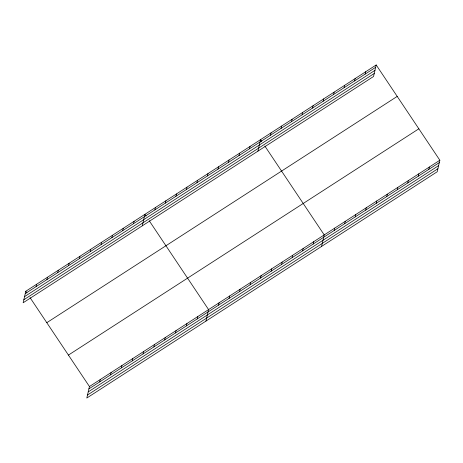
<?xml version="1.0" encoding="UTF-8"?>
<svg xmlns="http://www.w3.org/2000/svg" width="463" height="463" viewBox="0 0 463 463"><rect width="100%" height="100%" fill="white"/><g stroke="black" fill="none" stroke-linecap="round" stroke-linejoin="round"><path stroke-width="0.69" d="M376.199 64.965L25.783 291.25L23.15 302.761L373.56 76.476L376.199 64.965L439.85 160.239L437.217 171.75L86.801 398.035L89.44 386.524L439.85 160.239M36.079 286.609L36.618 284.253M46.908 279.617L47.446 277.262M57.742 272.62L58.28 270.265M68.57 265.629L69.109 263.273M79.399 258.632L79.943 256.276M90.233 251.641L90.771 249.285M101.061 244.643L101.6 242.288M111.896 237.652L112.434 235.297M122.724 230.655L123.262 228.3M133.558 223.664L134.096 221.308M99.73 381.882L100.268 379.527M142.291 225.822L144.925 214.311L146.094 216.059M110.559 374.891L111.103 372.536M154.897 209.878L155.441 207.522M121.393 367.894L121.931 365.538M165.413 203.095L165.951 200.734M132.221 360.903L132.759 358.547M175.923 196.306L176.461 193.951M143.055 353.906L143.594 351.55M186.439 189.517L186.977 187.162M153.884 346.914L154.422 344.559M196.949 182.729L197.487 180.373M164.718 339.917L165.256 337.562M207.459 175.94L208.003 173.584M175.546 332.926L176.085 330.57M217.975 169.151L218.513 166.796M186.375 325.929L186.919 323.573M228.485 162.363L229.023 160.007M197.209 318.938L197.747 316.582M238.995 155.574L239.539 153.218M205.942 321.096L208.576 309.585L149.208 220.718M249.511 148.785L250.049 146.43M218.553 305.158L219.092 302.796M257.926 151.152L260.559 139.641L261.728 141.389M229.063 298.369L229.602 296.013M270.537 135.208L271.075 132.852M239.574 291.58L240.118 289.225M281.047 128.419L281.585 126.063M250.089 284.791L250.628 282.436M291.557 121.63L292.101 119.275M260.6 278.003L261.138 275.647M302.073 114.841L302.611 112.486M271.115 271.214L271.654 268.858M312.583 108.053L313.121 105.697M281.626 264.425L282.164 262.07M323.099 101.264L323.637 98.908M292.136 257.636L292.68 255.281M333.609 94.475L334.147 92.12M302.652 250.848L303.19 248.492M344.119 87.686L344.663 85.331M313.162 244.059L313.7 241.703M354.635 80.898L355.173 78.542M321.577 246.426L324.216 234.915L264.842 146.048M365.145 74.109L365.683 71.753M334.188 230.481L334.726 228.126M344.698 223.693L345.242 221.337M355.214 216.904L355.752 214.548M365.724 210.115L366.262 207.76M376.234 203.326L376.778 200.971M386.75 196.538L387.288 194.182M397.26 189.749L397.798 187.393M407.776 182.96L408.314 180.605M418.286 176.171L418.824 173.816M428.796 169.383L429.34 167.027M25.245 293.606L375.655 67.32M24.556 296.627L374.966 70.341M23.845 299.74L374.254 73.455M46.792 322.688L397.202 96.408M68.431 355.08L418.847 128.801M88.902 388.879L439.312 162.594M88.207 391.901L438.617 165.615M87.495 395.014L437.905 168.729M25.783 291.25L26.952 292.998M30.066 297.651L89.44 386.524"/></g></svg>
